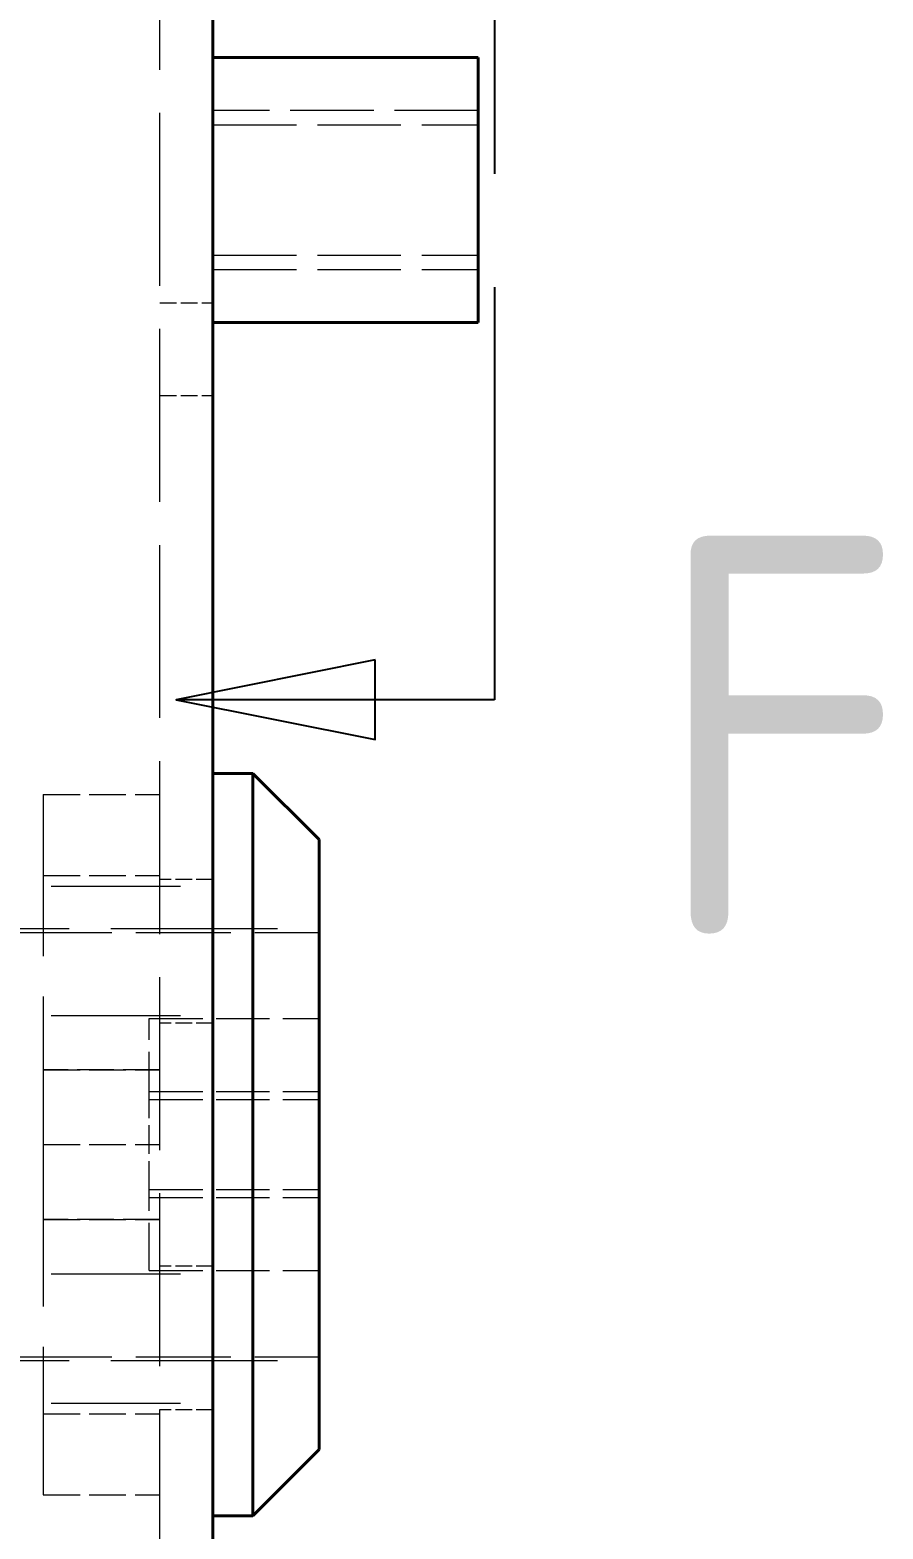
# Model space of a CAD drawing. Header units: millimetres. Extents: x 0 to 2523, y 0 to 1782.
# Drawn here: x 523.8 to 556, y 636.6 to 693.1 of the extents above; entities that cross this region are included whole.
import ezdxf

# ---------------------------------------------------------------- set-up
doc = ezdxf.new("R2010")
doc.units = ezdxf.units.MM
doc.header["$LTSCALE"] = 3
for name, pattern in [('CHAIN', [0.3543, 0.2362, -0.0295, 0.0591, -0.0295]), ('DASHED', [0.2067, 0.1654, -0.0413]), ('DOUBLE_DASH_CHAIN', [1.2403, 0.6614, -0.0827, 0.1654, -0.0827, 0.1654, -0.0827])]:
    doc.linetypes.add(name, pattern=pattern)
for name, color, linetype, lineweight in [('가려진 것(ISO)', 2, 'DASHED', 18), ('가려진 좁은 것(ISO)', 2, 'DASHED', 18), ('가시적인 것(ISO)', 3, 'Continuous', 40), ('단면선(ISO)', 7, 'CHAIN', 25)]:
    doc.layers.add(name, color=color, linetype=linetype, lineweight=lineweight)
doc.styles.add('부품번호텍스트_PSTEK_POSCO', font='isocp.shx')

# ---------------------------------------------------------------- blocks, each defined once
blk = doc.blocks.new('2dTransSection3')
at = {"layer": '단면선(ISO)', "linetype": 'DOUBLE_DASH_CHAIN', "ltscale": 5.751909}
blk.add_line((180.442, 326.25), (180.442, 222.614), dxfattribs=at)
at = {"layer": '단면선(ISO)', "linetype": 'Continuous'}
for p, q in [((180.442, 226.373), (180.442, 222.614)), ((178.942, 223.114), (176.442, 222.614)), ((178.942, 222.114), (178.942, 223.114)), ((178.942, 222.614), (176.442, 222.614)), ((176.442, 222.614), (178.942, 222.114)), ((180.442, 222.614), (178.942, 222.614))]:
    blk.add_line(p, q, dxfattribs=at)
at = {"layer": '단면선(ISO)', "linetype": 'Continuous', "flags": 128}
blk.add_lwpolyline([(178.942, 223.114), (176.442, 222.614), (178.942, 222.114), (178.942, 223.114)], dxfattribs=at)
at = {"layer": '단면선(ISO)'}
blk.add_solid([(178.942, 223.114), (176.442, 222.614), (178.942, 222.114), (178.942, 223.114)], dxfattribs=at)
at = {"layer": '단면선(ISO)', "insert": (182.425, 219.661), "char_height": 5, "attachment_point": 7, "style": '부품번호텍스트_PSTEK_POSCO'}
blk.add_mtext('F', dxfattribs=at)

msp = doc.modelspace()

# ---------------------------------------------------------------- linework, layer by layer
at = {"layer": '가려진 것(ISO)', "ltscale": 13.141838}
msp.add_line((528.7116, 553.0669), (528.7116, 1099.0669), dxfattribs=at)
at = {"layer": '가려진 것(ISO)', "ltscale": 6.348889}
for p, q in [((540.7116, 690.0669), (530.7116, 690.0669)), ((530.7116, 689.5254), (540.7116, 689.5254)), ((530.7116, 684.6084), (540.7116, 684.6084)), ((530.7116, 684.0669), (540.7116, 684.0669))]:
    msp.add_line(p, q, dxfattribs=at)
at = {"layer": '가려진 것(ISO)', "ltscale": 1.269698}
for p, q in [((528.7116, 682.8169), (530.7116, 682.8169)), ((528.7116, 679.3169), (530.7116, 679.3169)), ((530.7116, 661.0669), (528.7116, 661.0669)), ((530.7116, 655.6494), (528.7116, 655.6494)), ((530.7116, 646.4843), (528.7116, 646.4843)), ((530.7116, 641.0669), (528.7116, 641.0669))]:
    msp.add_line(p, q, dxfattribs=at)
at = {"layer": '가려진 것(ISO)', "ltscale": 12.296404}
for p, q in [((524.3116, 664.2737), (524.3116, 651.0669)), ((524.3116, 651.0669), (524.3116, 637.86))]:
    msp.add_line(p, q, dxfattribs=at)
at = {"layer": '가려진 것(ISO)', "ltscale": 2.793455}
for p, q in [((524.3116, 664.2737), (528.7116, 664.2737)), ((524.3116, 661.2169), (528.7116, 661.2169)), ((524.3116, 651.0669), (528.7116, 651.0669)), ((524.3116, 640.9169), (528.7116, 640.9169)), ((524.3116, 637.86), (528.7116, 637.86))]:
    msp.add_line(p, q, dxfattribs=at)
at = {"layer": '가려진 것(ISO)', "ltscale": 9.837123}
for p, q in [((518.5116, 660.8169), (530.7116, 660.8169)), ((518.5116, 655.94), (530.7116, 655.94)), ((518.5116, 646.1937), (530.7116, 646.1937)), ((518.5116, 641.3169), (530.7116, 641.3169))]:
    msp.add_line(p, q, dxfattribs=at)
at = {"layer": '가려진 것(ISO)', "ltscale": 12.659248}
for p, q in [((519.0116, 659.2169), (534.7116, 659.2169)), ((519.0116, 642.9169), (534.7116, 642.9169))]:
    msp.add_line(p, q, dxfattribs=at)
at = {"layer": '가려진 것(ISO)', "ltscale": 7.237747}
for p, q in [((523.3116, 659.0669), (534.7116, 659.0669)), ((523.3116, 643.0669), (534.7116, 643.0669))]:
    msp.add_line(p, q, dxfattribs=at)
at = {"layer": '가려진 것(ISO)', "ltscale": 3.633251}
for p, q in [((528.3116, 652.7669), (528.3116, 655.8169)), ((528.3116, 646.3169), (528.3116, 649.3669))]:
    msp.add_line(p, q, dxfattribs=at)
at = {"layer": '가려진 것(ISO)', "ltscale": 4.063253}
for p, q in [((528.3116, 655.8169), (534.7116, 655.8169)), ((528.3116, 653.0669), (534.7116, 653.0669)), ((528.3116, 652.7669), (534.7116, 652.7669)), ((528.3116, 649.3669), (534.7116, 649.3669)), ((528.3116, 649.0669), (534.7116, 649.0669)), ((528.3116, 646.3169), (534.7116, 646.3169))]:
    msp.add_line(p, q, dxfattribs=at)
at = {"layer": '가려진 것(ISO)', "ltscale": 2.175142}
msp.add_line((528.3116, 649.3669), (528.3116, 652.7669), dxfattribs=at)
at = {"layer": '가려진 좁은 것(ISO)', "ltscale": 2.793455}
for p, q in [((524.3116, 653.8882), (528.7116, 653.8882)), ((528.7116, 653.8882), (524.3116, 653.8882)), ((528.7116, 648.2455), (524.3116, 648.2455)), ((524.3116, 648.2455), (528.7116, 648.2455))]:
    msp.add_line(p, q, dxfattribs=at)
at = {"layer": '가시적인 것(ISO)'}
for p, q in [((530.7116, 551.0669), (530.7116, 1101.0669)), ((530.7116, 692.0669), (540.7116, 692.0669)), ((540.7116, 682.0669), (540.7116, 692.0669)), ((530.7116, 682.0669), (540.7116, 682.0669)), ((530.7116, 665.0669), (532.2116, 665.0669)), ((532.2116, 637.0669), (532.2116, 665.0669)), ((534.7116, 662.5669), (532.2116, 665.0669)), ((534.7116, 662.5669), (534.7116, 639.5669)), ((534.7116, 639.5669), (532.2116, 637.0669)), ((530.7116, 637.0669), (532.2116, 637.0669))]:
    msp.add_line(p, q, dxfattribs=at)

# ---------------------------------------------------------------- block references
at = {"layer": '단면선(ISO)', "xscale": 3, "yscale": 3, "zscale": 3}
msp.add_blockref('2dTransSection3', (0, 0), dxfattribs=at)

doc.saveas('drawing.dxf')
